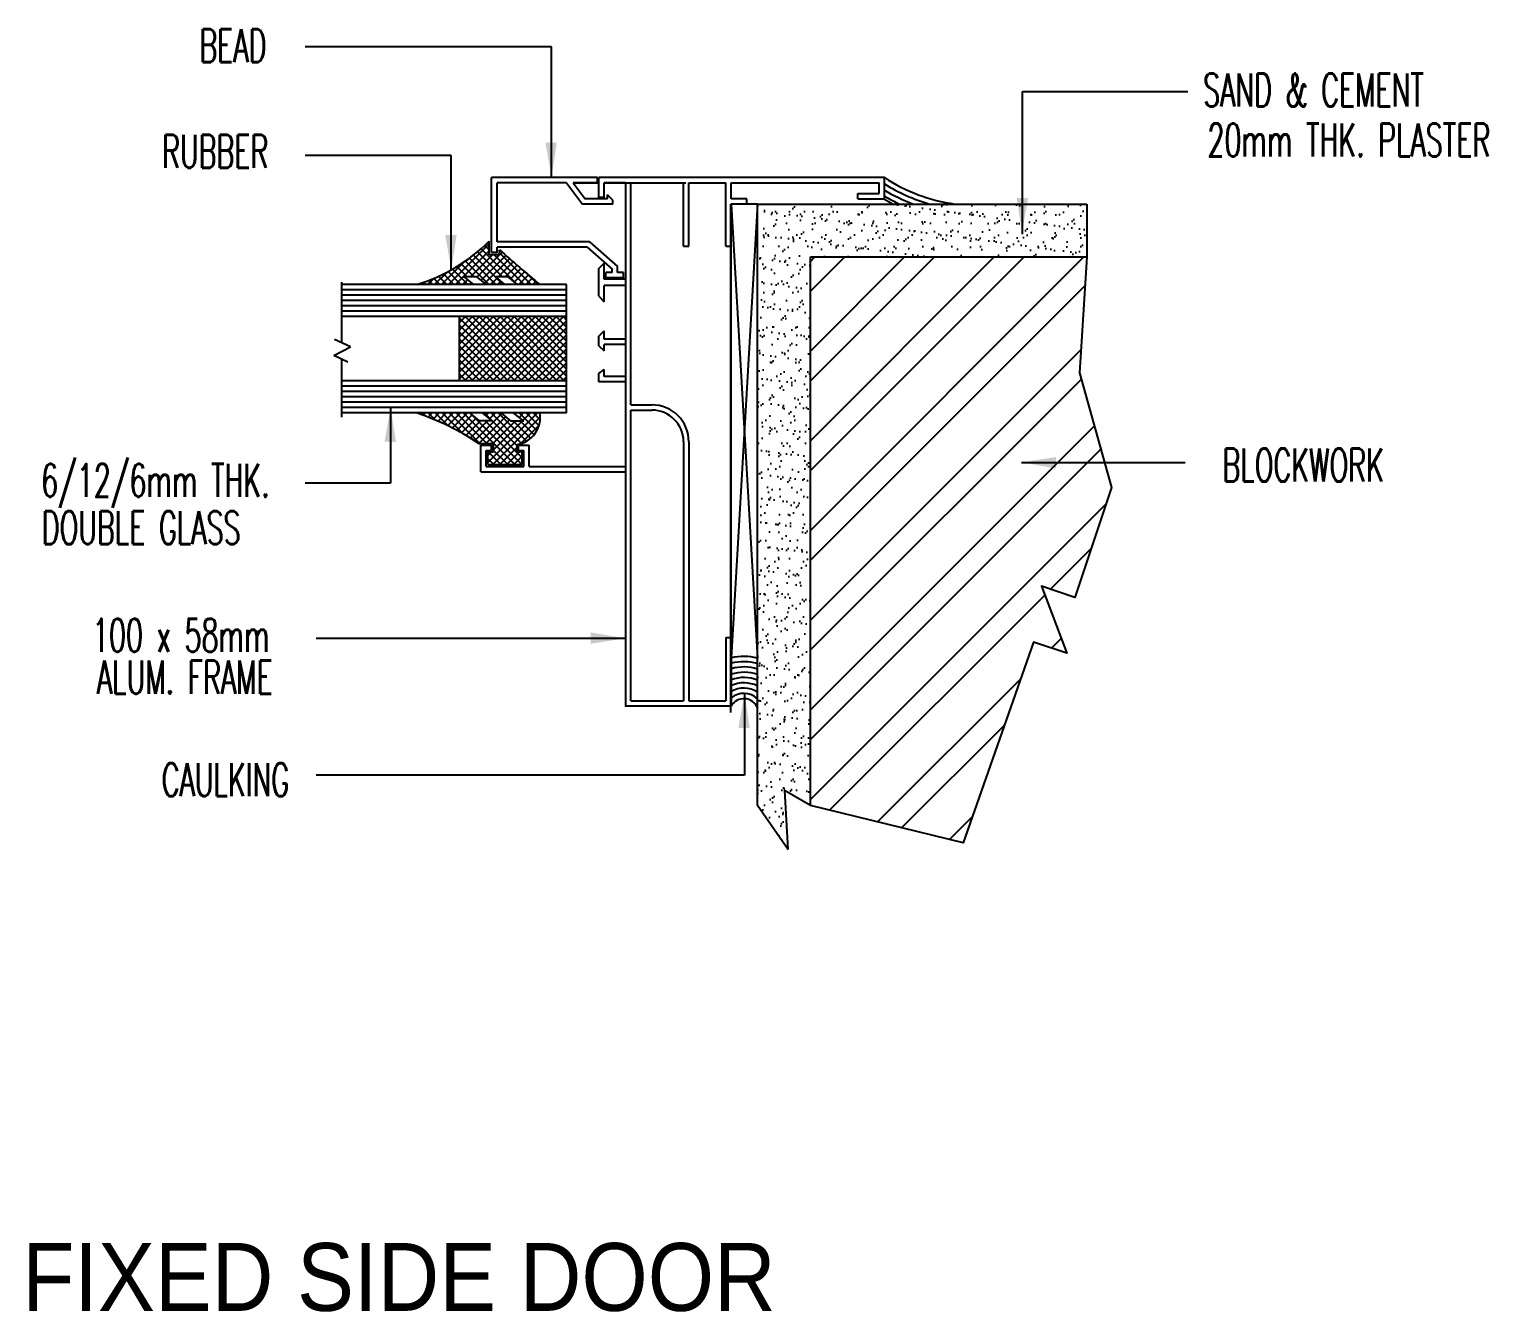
# Model space of a CAD drawing. Extents: x -1710 to 74306, y 106176 to 135285.
# Drawn here: x 61480 to 67000, y 116599 to 121453 of the extents above; entities that cross this region are included whole.
import ezdxf

# ---------------------------------------------------------------- set-up
doc = ezdxf.new("R2010")
doc.units = 0
doc.header["$LTSCALE"] = 1000
doc.header["$MEASUREMENT"] = 0
for name, color, linetype in [('F-NOTE', 2, 'CONTINUOUS'), ('Hatch', 11, 'CONTINUOUS'), ('TXT1', 2, 'CONTINUOUS'), ('WIN', 2, 'CONTINUOUS')]:
    doc.layers.add(name, color=color, linetype=linetype)
doc.styles.add('ROMANS', font='ROMANS.SHX', dxfattribs={"height": 100})
doc.styles.add('TTXT', font='swisse.ttf', dxfattribs={"width": 0.6})
pattern_1 = [(45, (3335.311, 152714.155), (-13.258252, 13.258252), []), (135, (3335.311, 152714.155), (-13.258252, -13.258252), [])]

msp = doc.modelspace()

# ---------------------------------------------------------------- hatches: boundary and pattern name
at = {"layer": 'Hatch', "linetype": 'Continuous'}
h = msp.add_hatch(dxfattribs=at)
h.set_pattern_fill('AR-SAND', color=4, scale=35, style=0)
h.set_pattern_definition([(142.5, (118738.21, 158811.06), (2.204768, 67.43883), [0, -53.2, 0, -59.5, 0, -56.875]), (172.5, (118738.21, 158811.06), (-61.94218, 98.77511), [0, -28.7, 0, -47.95, 0, -18.375]), (212.5, (118781.26, 158811.06), (-108.994965, 0.198067), [0, -17.5, 0, -63, 0, -82.25]), (222.5, (118781.26, 158811.06), (-105.21443, 30.71864), [0, -8.75, 0, -41.3, 0, -47.25])])
h.paths.add_polyline_path([(64236.0469, 118514.6756), (64350.2684, 118349.1298), (64338.1961, 118572.3538), (64436.0469, 118514.6756), (64436.0469, 120591.2982), (65482.4468, 120591.2982), (65482.4468, 120791.2982), (64236.0469, 120791.2982)])
at = {"layer": 'Hatch'}
h = msp.add_hatch(dxfattribs=at)
h.set_pattern_fill('NET', color=11, scale=150, angle=45, style=0)
h.set_pattern_definition(pattern_1)
h.paths.add_polyline_path([(63245.0805, 120515.345), (63292.8925, 120515.345), (63327.8977, 120486.5482), (63412.0469, 120486.5482, -0.007529457), (63258.9352, 120618.1732), (63258.9352, 120599.1648), (63220.9086, 120599.1648), (63220.9086, 120650.9124, -0.122710721), (62946.2969, 120486.5482), (63162.1951, 120486.5482), (63126.2249, 120516.1389), (63174.0369, 120516.1389), (63210.0072, 120486.5482), (63280.0857, 120486.5482)])
at = {"layer": 'Hatch', "linetype": 'Continuous'}
h = msp.add_hatch(dxfattribs=at)
h.set_pattern_fill('ANSI32', color=4, scale=640, angle=90, style=0)
h.set_pattern_definition([(45, (118738.2, 158811.06), (169.7056, -169.7056), []), (45, (118738.2, 158924.2), (169.7056, -169.7056), [])])
h.paths.add_polyline_path([(64436.0469, 118514.6756), (65014.2456, 118373.2621), (65279.8364, 119133.4304), (65406.5957, 119091.1989), (65310.0172, 119344.5883), (65436.7765, 119302.3567), (65575.6081, 119718.6394), (65454.885, 120153.0213), (65482.4468, 120591.2982), (64436.0469, 120591.2982)])
at = {"layer": 'Hatch'}
h = msp.add_hatch(dxfattribs=at)
h.set_pattern_fill('NET', color=11, scale=150, angle=45, style=0)
h.set_pattern_definition(pattern_1)
h.paths.add_polyline_path([(63108.2969, 120365.0482), (63108.2969, 120122.0482), (63513.2969, 120122.0482), (63513.2969, 120365.0482)])
h = msp.add_hatch(dxfattribs=at)
h.set_pattern_fill('NET', color=11, scale=150, angle=45, style=0)
h.set_pattern_definition(pattern_1)
h.paths.add_polyline_path([(63237.362, 119885.0316), (63237.362, 119853.2116), (63215.7948, 119853.2116), (63215.7948, 119805.2806), (63345.049, 119805.2806), (63345.049, 119853.2116), (63326.1373, 119853.2116), (63326.1373, 119881.5558, 0.423328226), (63412.0469, 120000.5482), (63313.0942, 120000.5482), (63350.9829, 119969.3792), (63303.1709, 119969.3792), (63265.2822, 120000.5482), (63195.2037, 120000.5482), (63231.174, 119970.9574), (63183.3619, 119970.9574), (63147.3916, 120000.5482), (62946.2969, 120000.5482, -0.06753959), (63180.5231, 119885.0316)])

# ---------------------------------------------------------------- linework, layer by layer
at = {"layer": 'Hatch', "color": 4}
for p, q in [((63456.4013, 121385.6681), (62524.5778, 121385.6681)), ((63456.4013, 120894.0469), (63456.4013, 121385.6681)), ((65238.6423, 120677.4736), (65238.6423, 121216.8431)), ((65238.6423, 121216.8431), (65864.3831, 121216.8431)), ((63077.0752, 120975.1035), (62524.5778, 120975.1035)), ((63077.0752, 120544.4021), (63077.0752, 120975.1035)), ((62847.4638, 120020.7982), (62847.4638, 119735.2311)), ((65235.5513, 119813.633), (65854.4367, 119813.633)), ((62847.4638, 119735.2311), (62524.5778, 119735.2311)), ((63733.8441, 119147.2356), (62566.0495, 119147.2356)), ((64186.7649, 118937.42), (64186.7649, 118630.008)), ((64186.7649, 118630.008), (62566.0495, 118630.008))]:
    msp.add_line(p, q, dxfattribs=at)
at = {"layer": 'Hatch'}
for p, q in [((64136.0469, 120791.2982), (64236.0469, 119073.0055)), ((64236.0469, 120791.2982), (64136.0469, 119073.7629)), ((64236.0469, 120791.2982), (64196.0469, 120791.2982))]:
    msp.add_line(p, q, dxfattribs=at)
msp.add_lwpolyline([(65482.4468, 120791.2982), (65482.4468, 120591.2982), (65454.885, 120153.0213), (65575.6081, 119718.6394), (65436.7765, 119302.3567), (65310.0172, 119344.5883), (65406.5957, 119091.1989), (65279.8364, 119133.4304), (65014.2456, 118373.2621), (64436.0469, 118514.6756), (64338.1961, 118572.3538), (64350.2684, 118349.1298), (64236.0469, 118514.6756)], dxfattribs=at)
for centre, radius, start, end in [((65075.0958, 121443.3204), 658.517, 236.9590294, 261.9463275), ((65075.0958, 121443.3204), 678.517, 238.0508019, 253.9357355), ((65075.0958, 121443.3204), 698.517, 239.0682965, 248.9772199), ((65096.0193, 121443.3204), 738.517, 238.848134, 241.9918068), ((65075.0958, 121443.3204), 718.517, 240.0192985, 245.1560586), ((64184.4563, 118863.3753), 215.8852, 76.1741047, 102.9580025), ((64184.4563, 118863.3753), 195.8852, 74.7297865, 104.3078338), ((64184.4563, 118863.3753), 175.8852, 72.9431942, 105.9758971), ((64184.4563, 118863.3753), 155.8852, 70.6734034, 108.0920906), ((64184.4563, 118863.3753), 135.8852, 67.6871865, 110.8702087), ((64184.4563, 118863.3753), 115.8852, 63.5646931, 114.6917241), ((64184.4563, 118863.3753), 95.8852, 57.4493211, 120.3226123), ((64184.4563, 118863.3753), 75.8852, 47.168041, 129.6375925), ((64184.4563, 118863.3753), 55.8852, 22.608539, 150.0233732), ((63736.5469, 118891.7982), 0.5, 180, 270)]:
    msp.add_arc(centre, radius, start, end, dxfattribs=at)
at = {"layer": 'WIN'}
for p, q in [((63229.7969, 120608.0482), (63229.7969, 120891.5482)), ((63629.7814, 120891.5482), (63229.7969, 120891.5482)), ((63629.7814, 120891.2982), (63545.0469, 120891.2982)), ((63629.7814, 120871.2982), (63629.7814, 120891.5482)), ((63634.7969, 120871.2982), (63634.7969, 120891.5482)), ((63634.7969, 120816.1179), (63634.7969, 120891.5482)), ((64715.5469, 120891.2982), (63634.7969, 120891.2982)), ((64716.0469, 120811.2982), (64716.0469, 120890.7982)), ((63513.2969, 120871.2982), (63250.0469, 120871.2982)), ((63250.0469, 120648.5482), (63250.0469, 120871.2982)), ((63513.2969, 120871.2982), (63573.6728, 120790.2982)), ((63538.5534, 120871.2982), (63583.8354, 120810.5482)), ((63629.7814, 120871.2982), (63538.5534, 120871.2982)), ((63545.0469, 120871.2982), (63629.7814, 120871.2982)), ((63655.0469, 120871.2982), (63965.0469, 120871.2982)), ((63736.0469, 120871.2982), (63655.0469, 120871.2982)), ((63655.0469, 120816.1179), (63655.0469, 120871.2982)), ((63736.0469, 120871.2982), (63736.0469, 118891.7982)), ((63756.0469, 120031.2982), (63756.0469, 120871.2982)), ((63756.0469, 120871.2982), (63956.0469, 120871.2982)), ((63956.0469, 120631.2982), (63956.0469, 120871.2982)), ((63976.0469, 120871.2982), (64116.0469, 120871.2982)), ((63976.0469, 120631.2982), (63976.0469, 120871.2982)), ((64116.0469, 120631.2982), (64116.0469, 120871.2982)), ((64136.0469, 120811.2982), (64136.0469, 120871.2982)), ((64136.0469, 120871.2982), (64696.0469, 120871.2982)), ((64696.0469, 120831.2982), (64696.0469, 120871.2982)), ((63688.1991, 120790.2982), (63573.6728, 120790.2982)), ((63667.9491, 120810.5482), (63583.8354, 120810.5482)), ((63655.0469, 120816.1179), (63634.7969, 120816.1179)), ((63688.1991, 120805.805), (63667.9491, 120826.0432)), ((63667.9491, 120810.5482), (63667.9491, 120826.0432)), ((63688.1991, 120790.2982), (63688.1991, 120805.805)), ((64134.7969, 120649.5482), (64134.7969, 120791.2982)), ((64196.0469, 120811.2982), (64136.0469, 120811.2982)), ((64196.0469, 120791.2982), (64136.0469, 120791.2982)), ((64136.0469, 120631.2982), (64136.0469, 120791.2982)), ((64196.0469, 120791.2982), (64196.0469, 120811.2982)), ((64616.0469, 120811.2982), (64616.0469, 120831.2982)), ((64616.0469, 120831.2982), (64696.0469, 120831.2982)), ((64616.0469, 120811.2982), (64716.0469, 120811.2982)), ((63599.5506, 120648.5482), (63250.0469, 120648.5482)), ((63250.0469, 120608.0482), (63250.0469, 120628.2982)), ((63591.8638, 120628.2982), (63250.0469, 120628.2982)), ((63591.8638, 120628.2982), (63685.4219, 120545.3127)), ((63599.5506, 120648.5482), (63705.6719, 120554.4191)), ((63956.0469, 120631.2982), (63976.0469, 120631.2982)), ((64116.0469, 120631.2982), (64136.0469, 120631.2982)), ((63250.0469, 120608.0482), (63229.7969, 120608.0482)), ((63634.7969, 120547.2982), (63655.0469, 120567.5482)), ((63655.0469, 120506.7982), (63655.0469, 120567.5482)), ((63162.1951, 120486.5482), (63126.2249, 120516.1389)), ((63174.0369, 120516.1389), (63126.2249, 120516.1389)), ((63210.0072, 120486.5482), (63174.0369, 120516.1389)), ((63280.0857, 120486.5482), (63245.0805, 120515.345)), ((63292.8925, 120515.345), (63245.0805, 120515.345)), ((63327.8977, 120486.5482), (63292.8925, 120515.345)), ((63634.7969, 120441.9982), (63634.7969, 120547.2982)), ((63736.0469, 120506.7982), (63655.0469, 120506.7982)), ((63661.809, 120511.4839), (63661.809, 120531.7339)), ((63685.4219, 120531.7339), (63661.809, 120531.7339)), ((63729.2848, 120511.4839), (63661.809, 120511.4839)), ((63685.4219, 120531.7339), (63685.4219, 120545.3127)), ((63705.6719, 120531.7339), (63705.6719, 120554.4191)), ((63729.2848, 120531.7339), (63705.6719, 120531.7339)), ((63729.2848, 120511.4839), (63729.2848, 120531.7339)), ((63513.2969, 120486.5482), (62662.3391, 120486.5482)), ((63513.2969, 120466.2982), (62662.3391, 120466.2982)), ((63513.2969, 120000.5482), (63513.2969, 120486.5482)), ((63736.0469, 120482.4982), (63655.0469, 120482.4982)), ((63655.0469, 120421.7482), (63655.0469, 120482.4982)), ((63513.2969, 120446.0482), (62662.3391, 120446.0482)), ((63513.2969, 120425.7982), (62662.3391, 120425.7982)), ((63513.2969, 120405.5482), (62662.3391, 120405.5482)), ((63634.7969, 120441.9982), (63655.0469, 120421.7482)), ((63513.2969, 120385.2982), (62662.3391, 120385.2982)), ((63513.2969, 120365.0482), (62662.3391, 120365.0482)), ((63108.2969, 120122.0482), (63108.2969, 120365.0482)), ((63634.7969, 120291.1423), (63655.0469, 120311.3923)), ((63634.7969, 120254.023), (63634.7969, 120291.1423)), ((63655.0469, 120279.9982), (63655.0469, 120311.3923)), ((63634.7969, 120254.023), (63655.0469, 120236.3)), ((63736.0469, 120279.9982), (63655.0469, 120279.9982)), ((63736.0469, 120259.7482), (63655.0469, 120259.7482)), ((63655.0469, 120236.3), (63655.0469, 120259.7482)), ((63513.2969, 120122.0482), (62662.3391, 120122.0482)), ((63634.7969, 120149.3923), (63655.0469, 120164.6077)), ((63634.7969, 120117.9982), (63634.7969, 120149.3923)), ((63736.0469, 120117.9982), (63634.7969, 120117.9982)), ((63655.0469, 120138.2482), (63655.0469, 120164.6077)), ((63736.0469, 120138.2482), (63655.0469, 120138.2482)), ((63513.2969, 120101.7982), (62662.3391, 120101.7982)), ((63513.2969, 120081.5482), (62662.3391, 120081.5482)), ((63513.2969, 120061.2982), (62662.3391, 120061.2982)), ((63513.2969, 120041.0482), (62662.3391, 120041.0482)), ((63513.2969, 120020.7982), (62662.3391, 120020.7982)), ((63756.0469, 120031.2982), (63836.0469, 120031.2982)), ((63756.0469, 120011.2982), (63836.0469, 120011.2982)), ((63756.0469, 118911.2982), (63756.0469, 120011.2982)), ((63513.2969, 120000.5482), (62662.3391, 120000.5482)), ((63183.3619, 119970.9574), (63147.3916, 120000.5482)), ((63231.174, 119970.9574), (63183.3619, 119970.9574)), ((63231.174, 119970.9574), (63195.2037, 120000.5482)), ((63303.1709, 119969.3792), (63265.2822, 120000.5482)), ((63350.9829, 119969.3792), (63303.1709, 119969.3792)), ((63350.9829, 119969.3792), (63313.0942, 120000.5482)), ((63189.2969, 119879.0482), (63229.7969, 119879.0482)), ((63189.2969, 119777.7982), (63189.2969, 119879.0482)), ((63209.5469, 119858.7982), (63229.7969, 119858.7982)), ((63209.5469, 119798.0482), (63209.5469, 119858.7982)), ((63229.7969, 119858.7982), (63229.7969, 119879.0482)), ((63331.0469, 119858.7982), (63331.0469, 119879.0482)), ((63331.0469, 119879.0482), (63371.5469, 119879.0482)), ((63331.0469, 119858.7982), (63351.2969, 119858.7982)), ((63351.2969, 119798.0482), (63351.2969, 119858.7982)), ((63371.5469, 119798.0482), (63371.5469, 119879.0482)), ((63956.0469, 119891.2982), (63956.0469, 118911.2982)), ((63976.0469, 119891.2982), (63976.0469, 118911.2982)), ((63209.5469, 119798.0482), (63351.2969, 119798.0482)), ((63371.5469, 119798.0482), (63736.0469, 119798.0482)), ((63189.2969, 119777.7982), (63736.0469, 119777.7982)), ((64116.0469, 119151.2982), (64136.0469, 119151.2982)), ((64116.0469, 119151.2982), (64116.0469, 118911.2982)), ((64136.0469, 119151.2982), (64136.0469, 118891.2982)), ((63756.0469, 118911.2982), (63956.0469, 118911.2982)), ((63976.0469, 118911.2982), (64116.0469, 118911.2982)), ((64136.0469, 118891.2982), (63736.5469, 118891.2982))]:
    msp.add_line(p, q, dxfattribs=at)
at = {"layer": 'WIN', "color": 11}
for p, q in [((64236.0469, 120791.2982), (64134.7969, 120791.2982)), ((63220.9086, 120599.1648), (63220.9086, 120650.9124)), ((63258.9352, 120599.1648), (63258.9352, 120618.1732)), ((64134.7969, 118867.5482), (64134.7969, 120649.5482)), ((64136.0469, 119151.2982), (64136.0469, 120631.2982)), ((63258.9352, 120599.1648), (63220.9086, 120599.1648)), ((62662.3391, 120265.6739), (62662.3391, 120496.1607)), ((62632.5013, 120217.5652), (62695.8538, 120250.7552)), ((62695.8538, 120250.7552), (62634.4525, 120278.0874)), ((62685.1894, 120192.179), (62632.5013, 120217.5652)), ((62662.3391, 119984.3874), (62662.3391, 120203.1888)), ((63180.5231, 119885.0316), (63237.362, 119885.0316)), ((63215.7948, 119853.2116), (63237.362, 119853.2116)), ((63215.7948, 119805.2806), (63215.7948, 119853.2116)), ((63237.362, 119853.2116), (63237.362, 119885.0316)), ((63326.1373, 119853.2116), (63326.1373, 119881.5558)), ((63345.049, 119853.2116), (63326.1373, 119853.2116)), ((63345.049, 119805.2806), (63345.049, 119853.2116)), ((63215.7948, 119805.2806), (63345.049, 119805.2806))]:
    msp.add_line(p, q, dxfattribs=at)
at = {"layer": 'WIN', "color": 6}
for p, q in [((64436.0469, 118514.6756), (64436.0469, 120591.2982)), ((64436.0469, 120591.2982), (65482.4468, 120591.2982))]:
    msp.add_line(p, q, dxfattribs=at)
at = {"layer": 'WIN', "color": 4}
msp.add_lwpolyline([(64236.0469, 118514.6756), (64236.0469, 120791.2982), (65482.4468, 120791.2982)], dxfattribs=at)
at = {"layer": 'WIN'}
for centre, radius, start in [((64715.5469, 120890.7982), 0.5, 0), ((63836.0469, 119891.2982), 140, 360), ((63836.0469, 119891.2982), 120, 360)]:
    msp.add_arc(centre, radius, start, 90, dxfattribs=at)
at = {"layer": 'WIN', "color": 11}
for centre, radius, start, end in [((62753.784, 121119.7755), 661.8445, 286.9102502, 314.8935786), ((67705.5781, 125635.8299), 6704.4398, 228.45266605, 230.17825795), ((62637.7723, 119079.7489), 971.1121, 56.0205067, 71.4759689), ((63311.4134, 119982.6946), 102.2049, 278.2830152, 10.060263)]:
    msp.add_arc(centre, radius, start, end, dxfattribs=at)
at = {"layer": 'WIN', "color": 2, "linetype": 'Continuous'}
for points in [[(63476.5628, 121023.8784), (63433.3654, 121023.3994), (63456.4013, 120894.0469)], [(65216.8035, 120814.0776), (65260.0008, 120813.5985), (65236.965, 120684.246)], [(63097.2368, 120674.2336), (63054.0394, 120673.7546), (63077.0752, 120544.4021)], [(62867.6253, 119890.9666), (62824.4279, 119891.4457), (62847.4638, 120020.7982)], [(65365.3828, 119833.7945), (65364.9038, 119790.5971), (65235.5513, 119813.633)], [(63604.0125, 119127.0741), (63604.4916, 119170.2714), (63733.8441, 119147.2356)], [(64206.9264, 118807.5884), (64163.7291, 118808.0675), (64186.7649, 118937.42)]]:
    msp.add_solid(points, dxfattribs=at)

# ---------------------------------------------------------------- texts
at = {"layer": 'F-NOTE', "color": 2, "style": 'ROMANS', "width": 0.6}
for s, p in [('BEAD', (62123.7589, 121328.0348)), ('SAND & CEMENT ', (65922.4642, 121160.8476)), ('20mm THK. PLASTER', (65938.9605, 120971.115)), ('RUBBER', (61982.8383, 120928.099)), ('BLOCKWORK', (65995.7948, 119741.0594)), ('6/12/6mm THK.', (61525.0509, 119682.9474)), ('DOUBLE GLASS', (61527.4906, 119503.9213)), ('100 x 58mm', (61717.335, 119096.8893)), ('ALUM. FRAME', (61736.0887, 118938.1614)), ('CAULKING', (61981.4029, 118549.9792))]:
    msp.add_text(s, height=125, dxfattribs=at).set_placement(p)
at = {"layer": 'TXT1', "color": 6, "style": 'TTXT', "width": 0.9}
msp.add_text('FIXED SIDE DOOR', height=256.7565, dxfattribs=at).set_placement((61453.118, 116602.3617))

doc.saveas('drawing.dxf')
